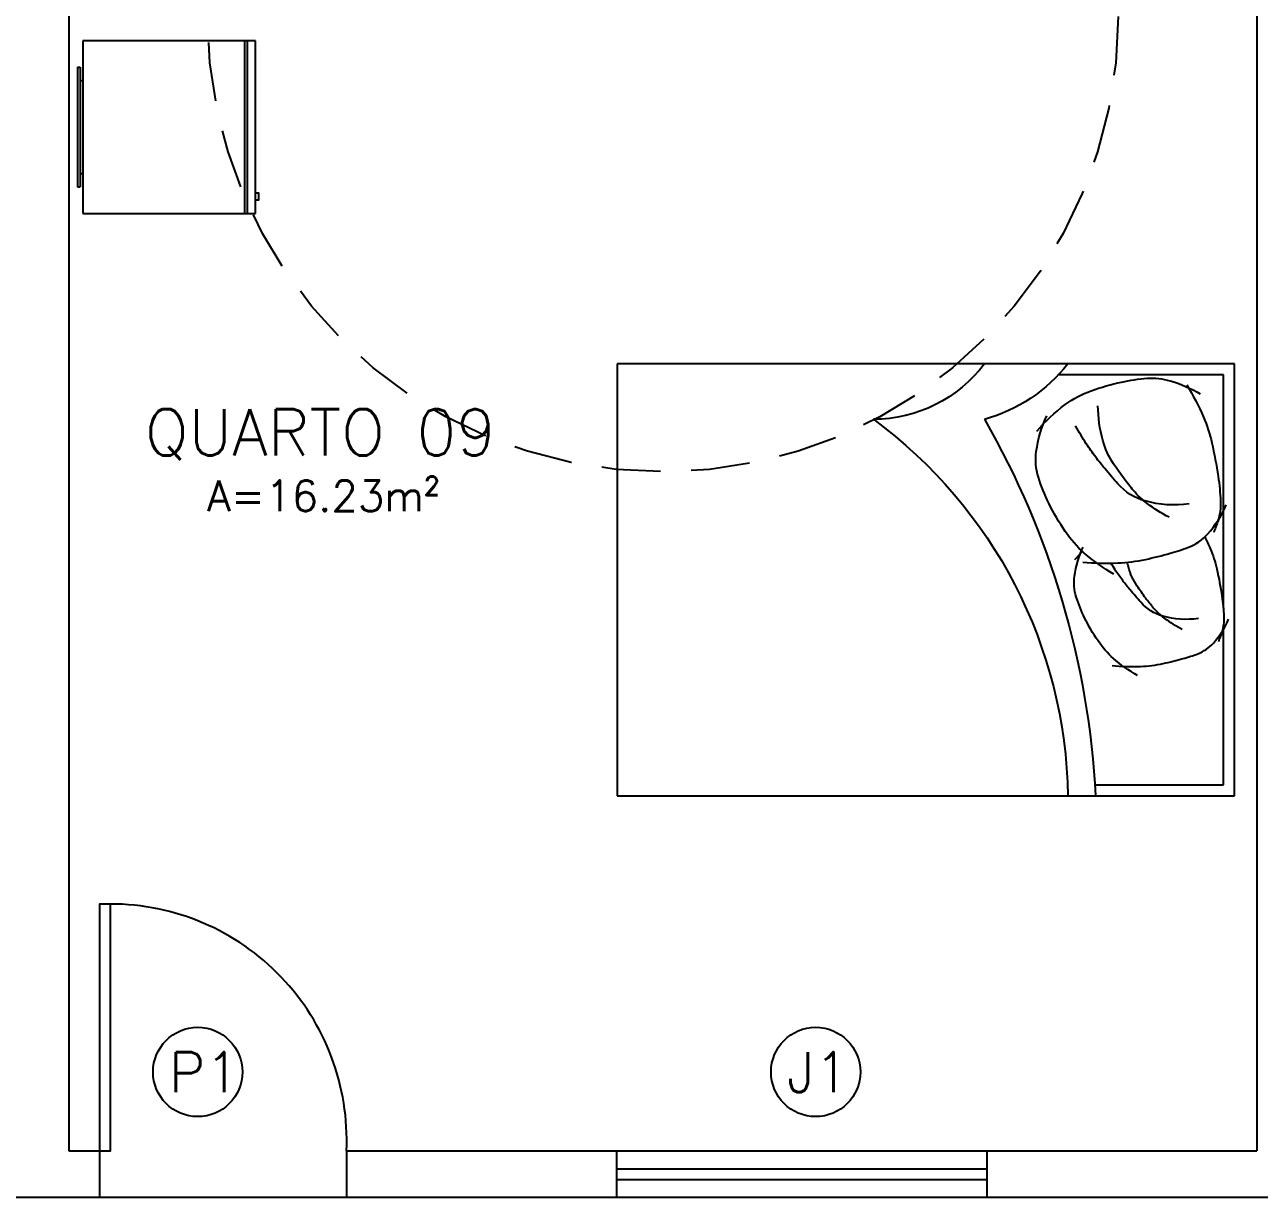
# Model space of a CAD drawing. Header units: millimetres. Extents: x 45003 to 46969, y 6653 to 6979.
# Drawn here: x 45052.374 to 45056.374, y 6715.959 to 6719.758 of the extents above; entities that cross this region are included whole.
import ezdxf

# ---------------------------------------------------------------- set-up
doc = ezdxf.new("R2010")
doc.units = ezdxf.units.MM
doc.linetypes.add('HIDDEN', pattern=[9.525, 6.35, -3.175])
for name, color, linetype in [('ARQ-ALVENARIA', 4, 'Continuous'), ('ARQ-EQ-COZ', 1, 'Continuous'), ('ARQ-ESQ-01', 1, 'Continuous'), ('ARQ-ESQ-02', 2, 'Continuous'), ('ARQ-MÓVEIS', 170, 'Continuous'), ('ARQ-PENA-02', 2, 'Continuous'), ('ARQ-PENA-FINA-CINZA', 8, 'Continuous'), ('ARQ-PROJ-01', 1, 'HIDDEN'), ('ARQ-TEXTO2', 2, 'Continuous'), ('ARQ-TEXTO3', 3, 'Continuous')]:
    doc.layers.add(name, color=color, linetype=linetype)
doc.styles.add('ROMANS', font='romans.shx')

# ---------------------------------------------------------------- blocks, each defined once
blk = doc.blocks.new('Refrigeradora')
for p, q in [((0.02, 0.325), (0.67, 0.325)), ((0.02, -0.325), (0.02, 0.325)), ((0.63, 0.325), (0.63, -0.325)), ((0.64, 0.325), (0.64, -0.325)), ((0.67, 0.325), (0.67, -0.325)), ((0, -0.225), (0, 0.225)), ((0, 0.225), (0.01, 0.225)), ((0.01, -0.225), (0.01, 0.225)), ((0.01, 0.175), (0.02, 0.175)), ((0.01, -0.175), (0.02, -0.175)), ((0, -0.225), (0.01, -0.225)), ((0.67, -0.325), (0.02, -0.325))]:
    blk.add_line(p, q)
blk.add_lwpolyline([(0.67, 0.274), (0.682, 0.274), (0.682, 0.2485), (0.67, 0.2485)])
blk = doc.blocks.new('CAMA-C')
for p, q in [((-0.6272, 1.0022), (0.7728, 1.0022)), ((-0.6272, -0.9978), (-0.6272, 1.0022)), ((0.7728, 1.0022), (0.7728, -0.9978)), ((-0.5912, 0.9662), (-0.0758, 0.9662)), ((-0.5912, 0.5504), (-0.5912, 0.9662)), ((-0.0188, 0.9662), (0.7368, 0.9662)), ((0.7368, 0.9662), (0.7368, 0.4315)), ((0.7728, -0.9978), (-0.6272, -0.9978))]:
    blk.add_line(p, q)
for points in [[(-0.2051, 0.6057, -0.034352), (-0.2075, 0.6977, -0.04249), (-0.1981, 0.7715, -0.015911), (-0.1821, 0.8357, -0.020937), (-0.1664, 0.8835, -0.121269), (-0.132, 0.9337, -0.080025), (-0.055, 0.9829)], [(0.2117, 0.9061, 0.014129), (0.1749, 0.9232, 0.04596), (0.1084, 0.945, 0.01901), (0.0199, 0.9616, 0.025886), (-0.0458, 0.968, 0.088683), (-0.0962, 0.9613, 0.020726), (-0.1275, 0.9499)], [(0.1306, 0.5103, -0.034352), (0.1276, 0.6237, -0.04249), (0.1392, 0.7148, -0.015911), (0.1589, 0.7939, -0.020937), (0.1783, 0.8529, -0.121269), (0.2207, 0.9148, -0.080025), (0.3158, 0.9756)], [(0.7047, 0.8477, 0.033461), (0.5993, 0.9019, 0.04596), (0.5172, 0.9287, 0.01901), (0.4082, 0.9493, 0.025886), (0.327, 0.9572, 0.088683), (0.2649, 0.9489, 0.020726), (0.2264, 0.9348)], [(-0.0525, 0.8853, 0.103492), (-0.0446, 0.7697, 0.14369), (0.0001, 0.6984, 0.007817), (0.0401, 0.664, 0.010698), (0.0703, 0.64, 0.020146), (0.1055, 0.6153, 0.007403), (0.1269, 0.602)], [(0.5543, 0.3618, 0.057152), (0.6403, 0.4534, 0.075208), (0.6853, 0.5378, 0.030275), (0.7135, 0.6362, 0.036967), (0.7256, 0.7192, 0.089016), (0.7177, 0.7933, 0.061822), (0.6753, 0.8914)], [(0.3188, 0.8551, 0.103492), (0.3285, 0.7126, 0.14369), (0.3837, 0.6245, 0.007817), (0.4331, 0.5821, 0.010698), (0.4703, 0.5525, 0.020146), (0.5137, 0.5221, 0.015912), (0.5712, 0.4876)], [(-0.0876, 0.8327, 0.040593), (-0.0514, 0.7753, 0.055645), (-0.0174, 0.7392, 0.015363), (0.0135, 0.7146, 0.01263), (0.0527, 0.6867, 0.082628), (0.1145, 0.6586, 0.010572), (0.1298, 0.6548)], [(0.2755, 0.7902, 0.040593), (0.3202, 0.7195, 0.055645), (0.3621, 0.675, 0.015363), (0.4002, 0.6445, 0.01263), (0.4486, 0.6101, 0.082628), (0.5248, 0.5754, 0.061291), (0.6361, 0.5597)], [(-0.2369, 0.6876, 0.050543), (-0.1814, 0.6097, 0.064376), (-0.125, 0.5601, 0.03352), (-0.0504, 0.5167, 0.039598), (0.0175, 0.4896, 0.109626), (0.0849, 0.484, 0.0754), (0.1787, 0.5116)], [(0.0913, 0.6112, 0.050543), (0.1598, 0.5152, 0.064376), (0.2294, 0.454, 0.03352), (0.3214, 0.4005, 0.039598), (0.4052, 0.367, 0.109626), (0.4883, 0.3601, 0.0754), (0.604, 0.3942)], [(0.1384, 0.4854, 0.020037), (0.1648, 0.5096, 0.075208)]]:
    blk.add_lwpolyline(points, format="xyb")
for centre, radius, start, end in [((-0.7728, -2.1884), 2.7445, 60.1604, 86.9589), ((-0.6505, -1.0792), 1.5416, 36.2433, 89.1337), ((1.0878, 0.0572), 0.5131, 127.875, 164.7449), ((1.0428, -0.1678), 0.45, 126.8699, 180)]:
    blk.add_arc(centre, radius, start, end)

msp = doc.modelspace()

# ---------------------------------------------------------------- linework, layer by layer
at = {"layer": 'ARQ-ALVENARIA'}
for p, q in [((45052.5165, 6721.4595), (45052.5165, 6716.1095)), ((45056.3665, 6719.8095), (45056.3665, 6716.1095)), ((45052.5165, 6716.1095), (45052.6165, 6716.1095)), ((45052.6165, 6716.1095), (45052.6165, 6715.9595)), ((45053.4165, 6716.1095), (45054.2915, 6716.1095)), ((45053.4165, 6716.1095), (45053.4165, 6715.9595)), ((45054.2915, 6716.1095), (45054.2915, 6715.9595)), ((45055.4915, 6716.1095), (45056.3665, 6716.1095)), ((45055.4915, 6716.1095), (45055.4915, 6715.9595)), ((45051.4915, 6715.9595), (45052.6165, 6715.9595)), ((45053.4165, 6715.9595), (45054.2915, 6715.9595)), ((45055.4915, 6715.9595), (45056.6165, 6715.9595))]:
    msp.add_line(p, q, dxfattribs=at)
at = {"layer": 'ARQ-ESQ-01'}
for p, q in [((45054.2915, 6716.1095), (45055.4915, 6716.1095)), ((45054.2915, 6715.9595), (45055.4915, 6715.9595))]:
    msp.add_line(p, q, dxfattribs=at)
at = {"layer": 'ARQ-ESQ-01', "ltscale": 0.03}
for centre in [(45052.9346, 6716.3654), (45054.9367, 6716.3654)]:
    msp.add_circle(centre, 0.1447, dxfattribs=at)
at = {"layer": 'ARQ-ESQ-01'}
msp.add_arc((45052.6515, 6716.1437), 0.7658, 357.4377, 90, dxfattribs=at)
at = {"layer": 'ARQ-ESQ-02'}
msp.add_lwpolyline([(45052.6165, 6716.1095), (45052.6515, 6716.1095), (45052.6515, 6716.9095), (45052.6165, 6716.9095)], close=True, dxfattribs=at)
at = {"layer": 'ARQ-PENA-02', "ltscale": 0.025}
for p, q in [((45054.2915, 6716.052), (45055.4915, 6716.052)), ((45054.2915, 6716.017), (45055.4915, 6716.017))]:
    msp.add_line(p, q, dxfattribs=at)
at = {"layer": 'ARQ-PENA-FINA-CINZA'}
msp.add_line((45052.6165, 6715.9595), (45053.4165, 6715.9595), dxfattribs=at)
at = {"layer": 'ARQ-PROJ-01', "ltscale": 0.03}
msp.add_circle((45054.4415, 6719.7845), 1.475, dxfattribs=at)

# ---------------------------------------------------------------- block references
at = {"layer": 'ARQ-EQ-COZ', "xscale": -0.8606215035781497, "yscale": 0.8606215035781497, "zscale": 0.8606215035781497, "rotation": 180}
msp.add_blockref('Refrigeradora', (45052.5452, 6719.4261), dxfattribs=at)
at = {"layer": 'ARQ-MÓVEIS', "xscale": -1, "rotation": 270}
msp.add_blockref('CAMA-C', (45055.2914, 6717.8866), dxfattribs=at)

# ---------------------------------------------------------------- texts
at = {"layer": 'ARQ-TEXTO2', "insert": (45052.9648, 6718.2815), "char_height": 0.1, "attachment_point": 1, "style": 'ROMANS'}
msp.add_mtext('A=16.23m²', dxfattribs=at)
at = {"layer": 'ARQ-TEXTO2', "char_height": 0.13, "width": 0.199395, "attachment_point": 1, "style": 'ROMANS'}
for s, insert in [('P1', (45052.8418, 6716.4296)), ('J1', (45054.8439, 6716.4296))]:
    msp.add_mtext(s, dxfattribs=dict(at, insert=insert))
at = {"layer": 'ARQ-TEXTO3', "insert": (45053.3319, 6718.4304), "char_height": 0.15, "attachment_point": 5, "style": 'ROMANS'}
msp.add_mtext('QUARTO 09', dxfattribs=at)

doc.saveas('drawing.dxf')
